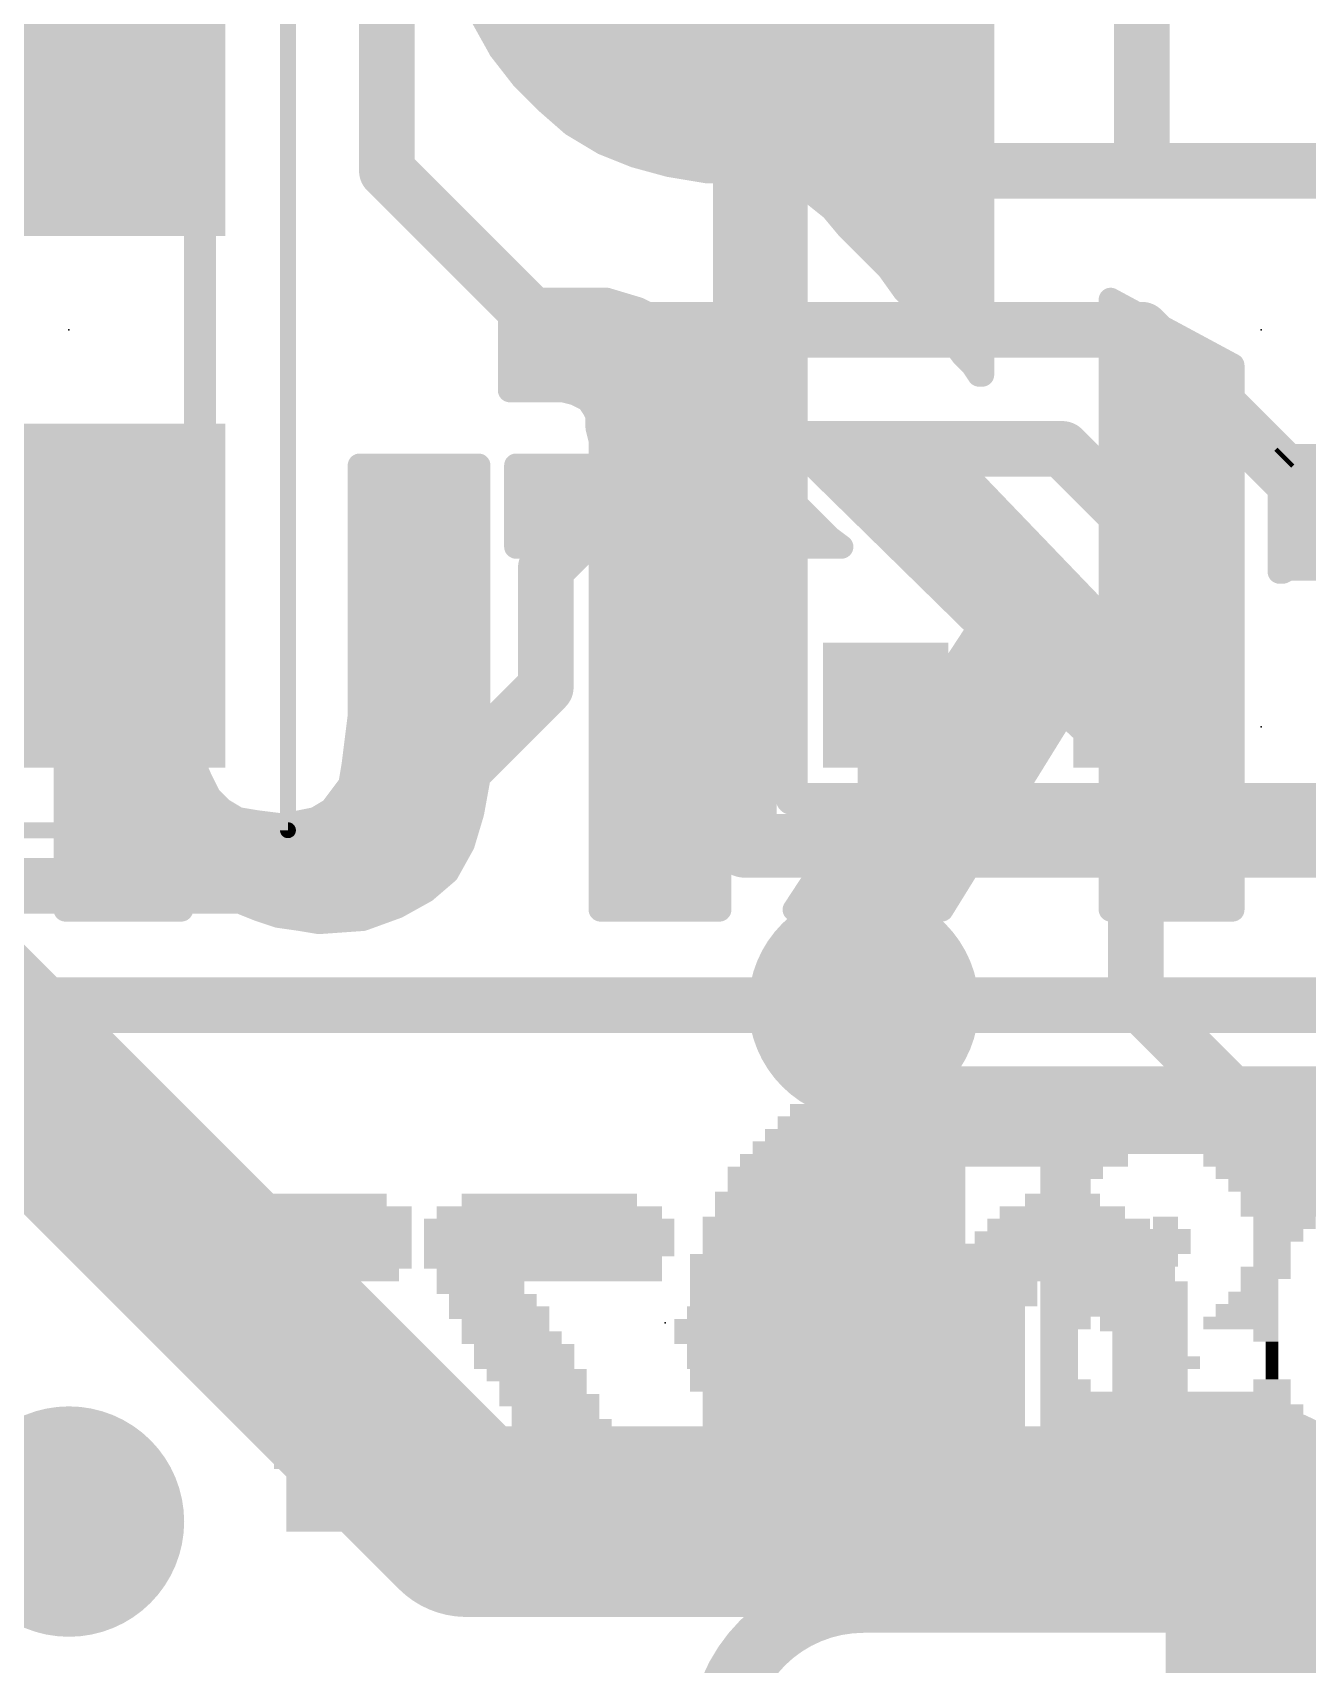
# Model space of a CAD drawing. Extents: x -37 to 70, y -13 to 33.
# Drawn here: x 8.77 to 12.85, y 8.43 to 13.65 of the extents above; entities that cross this region are included whole.
import ezdxf

# ---------------------------------------------------------------- set-up
doc = ezdxf.new("R2010")
doc.units = 0
for name, color, linetype in [('1', 12, 'CONTINUOUS'), ('16', 132, 'CONTINUOUS'), ('18', 110, 'CONTINUOUS'), ('21', 41, 'CONTINUOUS'), ('22', 40, 'CONTINUOUS'), ('23', 53, 'CONTINUOUS'), ('24', 53, 'CONTINUOUS'), ('39', 12, 'CONTINUOUS'), ('51', 53, 'CONTINUOUS')]:
    doc.layers.add(name, color=color, linetype=linetype)

# ---------------------------------------------------------------- blocks, each defined once
blk = doc.blocks.new('RECT')
blk.add_solid([(-0.5, -0.5), (0.5, -0.5), (-0.5, 0.5), (0.5, 0.5)])
blk = doc.blocks.new('ROUNDV')
at = {"const_width": 0.5}
blk.add_lwpolyline([(0, -0.25, 1), (0, 0.25, 1), (0, -0.25)], format="xyb", dxfattribs=at)

msp = doc.modelspace()

# ---------------------------------------------------------------- linework, layer by layer
at = {"layer": '1'}
for points, const_width in [([(10.668, 13.589), (10.668, 14.732)], 0.1778), ([(9.906, 13.208), (9.906, 14.478)], 0.1778), ([(12.319, 13.881), (12.319, 13.208)], 0.1778), ([(11.049, 13.208), (10.668, 13.589)], 0.1778), ([(10.414, 12.7), (9.906, 13.208)], 0.1778), ([(11.049, 13.208), (12.319, 13.208)], 0.1778), ([(12.319, 13.208), (13.843, 13.208)], 0.1778), ([(12.319, 12.7), (10.414, 12.7)], 0.1778), ([(13.1, 11.919), (12.319, 12.7)], 0.1778), ([(10.795, 12.319), (10.414, 11.938)], 0.1778), ([(12.065, 12.319), (10.795, 12.319)], 0.1778), ([(12.3, 12.084), (12.065, 12.319)], 0.1778), ([(12.3, 11.5), (12.3, 12.084)], 0.1778), ([(10.414, 11.938), (10.414, 11.557)], 0.1778), ([(8.216, 11.85), (8.89, 11.85)], 0.1778), ([(9.779, 10.922), (10.414, 11.557)], 0.1778), ([(11.5, 11.5), (11.5, 10.541)], 0.1778), ([(12.3, 10.56), (12.3, 11.5)], 0.1778), ([(7.874, 10.922), (9.779, 10.922)], 0.1778), ([(12.7, 10.16), (12.3, 10.56)], 0.1778), ([(7.62, 10.541), (11.43, 10.541)], 0.1778), ([(11.5, 10.541), (11.43, 10.541)], 0.1778), ([(16.51, 10.16), (12.7, 10.16)], 0.1778), ([(12.7, 7.62), (12.7, 8.89)], 0.6096)]:
    msp.add_lwpolyline(points, dxfattribs=dict(at, const_width=const_width))
for points, const_width in [([(10.6994, 13.6204, 1), (10.6366, 13.5576)], 0.0889), ([(10.6236, 13.589, 1), (10.7125, 13.589)], 0.0889), ([(9.9374, 13.2394, 1), (9.8746, 13.1766)], 0.0889), ([(9.8616, 13.208, 1), (9.9505, 13.208)], 0.0889), ([(11.049, 13.2524, 1), (11.049, 13.1636)], 0.0889), ([(11.0176, 13.1766, 1), (11.0804, 13.2394)], 0.0889), ([(12.319, 13.2524, 1), (12.319, 13.1636)], 0.0889), ([(12.2746, 13.208, 1), (12.3635, 13.208)], 0.0889), ([(12.319, 13.1636, 1), (12.319, 13.2524)], 0.0889), ([(10.414, 12.7445, 1), (10.414, 12.6556)], 0.0889), ([(12.3504, 12.7314, 1), (12.2876, 12.6686)], 0.0889), ([(12.319, 12.6556, 1), (12.319, 12.7445)], 0.0889), ([(10.3826, 12.6686, 1), (10.4454, 12.7314)], 0.0889), ([(10.795, 12.3635, 1), (10.795, 12.2746)], 0.0889), ([(10.8264, 12.2876, 1), (10.7636, 12.3504)], 0.0889), ([(12.0964, 12.3504, 1), (12.0336, 12.2876)], 0.0889), ([(12.065, 12.2746, 1), (12.065, 12.3635)], 0.0889), ([(12.3445, 12.084, 1), (12.2556, 12.084)], 0.0889), ([(12.2686, 12.0526, 1), (12.3314, 12.1154)], 0.0889), ([(10.3826, 11.9694, 1), (10.4454, 11.9066)], 0.0889), ([(10.4584, 11.938, 1), (10.3696, 11.938)], 0.0889), ([(8.89, 11.8056, 1), (8.89, 11.8945)], 0.0889), ([(10.4454, 11.5256, 1), (10.3826, 11.5884)], 0.0889), ([(10.3696, 11.557, 1), (10.4584, 11.557)], 0.0889), ([(11.5444, 11.5, 1), (11.4556, 11.5)], 0.0889), ([(12.3445, 11.5, 1), (12.2556, 11.5)], 0.0889), ([(12.2556, 11.5, 1), (12.3445, 11.5)], 0.0889), ([(9.779, 10.8776, 1), (9.779, 10.9665)], 0.0889), ([(9.7476, 10.9534, 1), (9.8104, 10.8906)], 0.0889), ([(12.3314, 10.5914, 1), (12.2686, 10.5286)], 0.0889), ([(11.43, 10.5854, 1), (11.43, 10.4966)], 0.0889), ([(11.43, 10.4966, 1), (11.43, 10.5854)], 0.0889), ([(11.5, 10.4966, 1), (11.5, 10.5854)], 0.0889), ([(12.2556, 10.56, 1), (12.3445, 10.56)], 0.0889), ([(11.4556, 10.541, 1), (11.5444, 10.541)], 0.0889), ([(12.7, 10.2044, 1), (12.7, 10.1156)], 0.0889), ([(12.6686, 10.1286, 1), (12.7314, 10.1914)], 0.0889), ([(12.8524, 8.89, 1), (12.5476, 8.89)], 0.3048)]:
    msp.add_lwpolyline(points, format="xyb", dxfattribs=dict(at, const_width=const_width))
at = {"layer": '16'}
for points, const_width in [([(7.62, 11.43), (10.16, 8.89)], 0.6096), ([(11.43, 10.541), (14.859, 10.541)], 0.1778), ([(12.7, 8.89), (10.16, 8.89)], 0.6096)]:
    msp.add_lwpolyline(points, dxfattribs=dict(at, const_width=const_width))
for points, const_width in [([(11.43, 10.5854, 1), (11.43, 10.4966)], 0.0889), ([(10.16, 9.0424, 1), (10.16, 8.7376)], 0.3048), ([(12.7, 8.7376, 1), (12.7, 9.0424)], 0.3048), ([(10.0522, 8.7822, 1), (10.2678, 8.9978)], 0.3048)]:
    msp.add_lwpolyline(points, format="xyb", dxfattribs=dict(at, const_width=const_width))
at = {"layer": '21', "const_width": 0.2032}
for points in [[(11.05, 11.05), (11.05, 14.35)], [(14.35, 11.05), (11.05, 11.05)], [(11.43, 8.636), (13.97, 8.636)]]:
    msp.add_lwpolyline(points, dxfattribs=at)
at = {"layer": '21'}
for points, const_width in [([(11.05, 11.1008, 1), (11.05, 10.9992)], 0.1016), ([(10.9992, 11.05, 1), (11.1008, 11.05)], 0.1016), ([(11.43, 8.636, 0.4142), (10.9728, 8.1788)], 0.2032), ([(11.43, 8.6868, 1), (11.43, 8.5852)], 0.1016), ([(11.43, 8.5852, 1), (11.43, 8.6868)], 0.1016)]:
    msp.add_lwpolyline(points, format="xyb", dxfattribs=dict(at, const_width=const_width))
at = {"layer": '22', "const_width": 0.0762}
for points in [[(11.809, 13.836), (11.809, 12.556)], [(10.269, 13.596), (10.169, 13.776)], [(10.2447, 13.6398), (11.809, 13.6398)], [(10.339, 13.506), (10.269, 13.596)], [(10.2942, 13.5636), (11.809, 13.5636)], [(10.419, 13.426), (10.339, 13.506)], [(10.3576, 13.4874), (11.809, 13.4874)], [(10.499, 13.356), (10.419, 13.426)], [(10.4359, 13.4112), (11.809, 13.4112)], [(10.599, 13.296), (10.499, 13.356)], [(10.534, 13.335), (11.809, 13.335)], [(10.699, 13.256), (10.599, 13.296)], [(10.692, 13.2588), (11.809, 13.2588)], [(10.809, 13.226), (10.699, 13.256)], [(10.929, 13.206), (10.809, 13.226)], [(11.119, 13.206), (10.929, 13.206)], [(11.179, 13.196), (11.119, 13.206)], [(11.229, 13.166), (11.179, 13.196)], [(11.2013, 13.1826), (11.809, 13.1826)], [(11.329, 13.086), (11.229, 13.166)], [(11.3035, 13.1064), (11.809, 13.1064)], [(11.379, 13.026), (11.329, 13.086)], [(11.3755, 13.0302), (11.809, 13.0302)], [(11.509, 12.896), (11.379, 13.026)], [(11.451, 12.954), (11.809, 12.954)], [(11.559, 12.826), (11.509, 12.896)], [(11.522, 12.8778), (11.809, 12.8778)], [(10.319, 12.796), (10.299, 12.786)], [(10.609, 12.796), (10.319, 12.796)], [(10.709, 12.766), (10.609, 12.796)], [(11.619, 12.766), (11.559, 12.826)], [(11.5834, 12.8016), (11.809, 12.8016)], [(12.609, 12.586), (12.219, 12.796)], [(12.219, 12.796), (12.219, 11.756)], [(10.299, 12.786), (10.299, 12.506)], [(10.789, 12.726), (10.709, 12.766)], [(11.669, 12.706), (11.619, 12.766)], [(10.299, 12.7254), (10.7898, 12.7254)], [(10.859, 12.676), (10.789, 12.726)], [(11.6528, 12.7254), (11.809, 12.7254)], [(11.719, 12.656), (11.669, 12.706)], [(12.219, 12.7254), (12.3501, 12.7254)], [(10.299, 12.6492), (10.8813, 12.6492)], [(10.909, 12.616), (10.859, 12.676)], [(11.749, 12.616), (11.719, 12.656)], [(11.7241, 12.6492), (11.809, 12.6492)], [(12.219, 12.6492), (12.4916, 12.6492)], [(10.939, 12.546), (10.909, 12.616)], [(11.779, 12.586), (11.749, 12.616)], [(11.799, 12.556), (11.779, 12.586)], [(12.609, 10.846), (12.609, 12.586)], [(10.299, 12.573), (10.9274, 12.573)], [(10.969, 12.466), (10.939, 12.546)], [(11.7877, 12.573), (11.809, 12.573)], [(11.809, 12.556), (11.799, 12.556)], [(12.219, 12.573), (12.609, 12.573)], [(10.299, 12.506), (10.469, 12.506)], [(10.469, 12.506), (10.509, 12.496)], [(10.5058, 12.4968), (10.9574, 12.4968)], [(10.509, 12.496), (10.549, 12.476)], [(12.219, 12.4968), (12.609, 12.4968)], [(10.549, 12.476), (10.569, 12.446)], [(10.569, 12.446), (10.579, 12.426)], [(10.969, 12.266), (10.969, 12.466)], [(10.579, 12.426), (10.579, 12.386)], [(10.579, 12.4206), (10.969, 12.4206)], [(10.579, 12.386), (10.589, 12.346)], [(12.219, 12.4206), (12.609, 12.4206)], [(10.589, 12.346), (10.589, 12.266)], [(10.589, 12.3444), (10.969, 12.3444)], [(12.219, 12.3444), (12.609, 12.3444)], [(12.769, 12.286), (12.759, 12.286)], [(12.759, 12.286), (12.759, 11.926)], [(12.779, 12.296), (12.769, 12.286)], [(12.919, 12.296), (12.779, 12.296)], [(9.269, 12.266), (8.879, 12.266)], [(8.879, 12.266), (8.879, 10.846)], [(9.269, 11.416), (9.269, 12.266)], [(10.199, 12.266), (9.819, 12.266)], [(9.819, 12.266), (9.819, 11.466)], [(10.199, 11.266), (10.199, 12.266)], [(10.589, 12.266), (10.319, 12.266)], [(10.319, 12.266), (10.319, 12.006)], [(10.589, 12.2682), (10.969, 12.2682)], [(11.089, 12.266), (10.969, 12.266)], [(11.119, 12.226), (11.089, 12.266)], [(11.159, 12.196), (11.119, 12.226)], [(11.729, 12.266), (11.269, 12.266)], [(11.269, 12.266), (11.799, 11.746)], [(12.219, 11.756), (11.729, 12.266)], [(12.219, 12.2682), (12.609, 12.2682)], [(12.759, 12.2682), (13.0124, 12.2682)], [(8.879, 12.192), (9.269, 12.192)], [(9.819, 12.192), (10.199, 12.192)], [(10.319, 12.192), (11.163, 12.192)], [(11.319, 12.036), (11.159, 12.196)], [(11.3444, 12.192), (11.8001, 12.192)], [(12.219, 12.192), (12.609, 12.192)], [(12.759, 12.192), (13.149, 12.192)], [(8.879, 12.1158), (9.269, 12.1158)], [(9.819, 12.1158), (10.199, 12.1158)], [(10.319, 12.1158), (11.2392, 12.1158)], [(11.4221, 12.1158), (11.8733, 12.1158)], [(12.219, 12.1158), (12.609, 12.1158)], [(12.759, 12.1158), (13.2192, 12.1158)], [(8.879, 12.0396), (9.269, 12.0396)], [(9.819, 12.0396), (10.199, 12.0396)], [(10.319, 12.0396), (11.3154, 12.0396)], [(11.359, 12.006), (11.319, 12.036)], [(11.4998, 12.0396), (11.9465, 12.0396)], [(12.219, 12.0396), (12.609, 12.0396)], [(12.759, 12.0396), (13.2741, 12.0396)], [(8.879, 11.9634), (9.269, 11.9634)], [(9.819, 11.9634), (10.199, 11.9634)], [(10.319, 12.006), (10.589, 12.006)], [(10.589, 12.006), (10.589, 10.846)], [(10.589, 11.9634), (10.969, 11.9634)], [(10.969, 12.006), (11.359, 12.006)], [(10.969, 10.846), (10.969, 12.006)], [(11.5774, 11.9634), (12.0197, 11.9634)], [(12.219, 11.9634), (12.609, 11.9634)], [(12.759, 11.9634), (13.669, 11.9634)], [(12.759, 11.926), (12.769, 11.926)], [(12.769, 11.926), (12.789, 11.936)], [(12.789, 11.936), (12.899, 11.936)], [(8.879, 11.8872), (9.269, 11.8872)], [(9.819, 11.8872), (10.199, 11.8872)], [(10.589, 11.8872), (10.969, 11.8872)], [(11.6551, 11.8872), (12.0929, 11.8872)], [(12.219, 11.8872), (12.609, 11.8872)], [(8.879, 11.811), (9.269, 11.811)], [(9.819, 11.811), (10.199, 11.811)], [(10.589, 11.811), (10.969, 11.811)], [(11.7328, 11.811), (12.1662, 11.811)], [(12.219, 11.811), (12.609, 11.811)], [(8.879, 11.7348), (9.269, 11.7348)], [(9.819, 11.7348), (10.199, 11.7348)], [(10.589, 11.7348), (10.969, 11.7348)], [(11.799, 11.746), (11.209, 10.846)], [(11.7917, 11.7348), (12.609, 11.7348)], [(8.879, 11.6586), (9.269, 11.6586)], [(9.819, 11.6586), (10.199, 11.6586)], [(10.589, 11.6586), (10.969, 11.6586)], [(11.7417, 11.6586), (12.609, 11.6586)], [(8.879, 11.5824), (9.269, 11.5824)], [(9.819, 11.5824), (10.199, 11.5824)], [(10.589, 11.5824), (10.969, 11.5824)], [(11.6918, 11.5824), (12.609, 11.5824)], [(8.879, 11.5062), (9.269, 11.5062)], [(9.819, 11.5062), (10.199, 11.5062)], [(10.589, 11.5062), (10.969, 11.5062)], [(11.6418, 11.5062), (12.609, 11.5062)], [(9.819, 11.466), (9.799, 11.306)], [(11.679, 10.846), (12.069, 11.476)], [(12.069, 11.476), (12.219, 11.336)], [(8.879, 11.43), (9.269, 11.43)], [(9.279, 11.336), (9.269, 11.416)], [(9.8145, 11.43), (10.199, 11.43)], [(10.589, 11.43), (10.969, 11.43)], [(11.5918, 11.43), (12.0405, 11.43)], [(12.1183, 11.43), (12.609, 11.43)], [(8.879, 11.3538), (9.2768, 11.3538)], [(9.309, 11.266), (9.279, 11.336)], [(9.805, 11.3538), (10.199, 11.3538)], [(10.589, 11.3538), (10.969, 11.3538)], [(11.5419, 11.3538), (11.9934, 11.3538)], [(12.1999, 11.3538), (12.609, 11.3538)], [(12.219, 11.336), (12.219, 10.846)], [(9.799, 11.306), (9.789, 11.246)], [(8.879, 11.2776), (9.304, 11.2776)], [(9.339, 11.206), (9.309, 11.266)], [(9.789, 11.246), (9.729, 11.166)], [(9.7943, 11.2776), (10.199, 11.2776)], [(10.179, 11.156), (10.199, 11.266)], [(10.589, 11.2776), (10.969, 11.2776)], [(11.4919, 11.2776), (11.9462, 11.2776)], [(12.219, 11.2776), (12.609, 11.2776)], [(8.879, 11.2014), (9.3436, 11.2014)], [(9.379, 11.166), (9.339, 11.206)], [(9.7556, 11.2014), (10.1873, 11.2014)], [(10.589, 11.2014), (10.969, 11.2014)], [(11.442, 11.2014), (11.899, 11.2014)], [(12.219, 11.2014), (12.609, 11.2014)], [(8.879, 11.1252), (9.4954, 11.1252)], [(9.429, 11.136), (9.379, 11.166)], [(9.489, 11.126), (9.429, 11.136)], [(9.569, 11.116), (9.489, 11.126)], [(9.629, 11.126), (9.569, 11.116)], [(9.6242, 11.1252), (10.1698, 11.1252)], [(9.679, 11.136), (9.629, 11.126)], [(9.729, 11.166), (9.679, 11.136)], [(10.149, 11.056), (10.179, 11.156)], [(10.589, 11.1252), (10.969, 11.1252)], [(11.392, 11.1252), (11.8518, 11.1252)], [(12.219, 11.1252), (12.609, 11.1252)], [(8.879, 11.049), (10.1451, 11.049)], [(9.249, 10.846), (9.249, 11.046)], [(9.249, 11.046), (9.259, 11.046)], [(9.259, 11.046), (9.299, 10.986)], [(10.099, 10.966), (10.149, 11.056)], [(10.589, 11.049), (10.969, 11.049)], [(11.3421, 11.049), (11.8047, 11.049)], [(12.219, 11.049), (12.609, 11.049)], [(8.879, 10.9728), (9.249, 10.9728)], [(9.299, 10.986), (9.339, 10.936)], [(9.3096, 10.9728), (10.1028, 10.9728)], [(10.589, 10.9728), (10.969, 10.9728)], [(11.2921, 10.9728), (11.7575, 10.9728)], [(12.219, 10.9728), (12.609, 10.9728)], [(9.339, 10.936), (9.389, 10.896)], [(10.029, 10.906), (10.099, 10.966)], [(8.879, 10.8966), (9.249, 10.8966)], [(9.3883, 10.8966), (10.0121, 10.8966)], [(9.389, 10.896), (9.449, 10.866)], [(9.449, 10.866), (9.499, 10.846)], [(9.939, 10.856), (10.029, 10.906)], [(10.589, 10.8966), (10.969, 10.8966)], [(11.2422, 10.8966), (11.7103, 10.8966)], [(12.219, 10.8966), (12.609, 10.8966)], [(8.879, 10.846), (9.249, 10.846)], [(9.499, 10.846), (9.559, 10.826)], [(9.559, 10.826), (9.629, 10.816)], [(9.5982, 10.8204), (9.8411, 10.8204)], [(9.629, 10.816), (9.689, 10.806)], [(9.689, 10.806), (9.829, 10.816)], [(9.829, 10.816), (9.939, 10.856)], [(10.589, 10.846), (10.969, 10.846)], [(11.209, 10.846), (11.679, 10.846)], [(12.219, 10.846), (12.609, 10.846)]]:
    msp.add_lwpolyline(points, dxfattribs=at)
at = {"layer": '22', "const_width": 0.0381}
for points in [[(10.2447, 13.6589, 1), (10.2447, 13.6208)], [(11.809, 13.6208, 1), (11.809, 13.6589)], [(10.284, 13.6077, 1), (10.254, 13.5843)], [(10.2523, 13.5867, 1), (10.2857, 13.6053)], [(10.2942, 13.5827, 1), (10.2942, 13.5446)], [(11.809, 13.5446, 1), (11.809, 13.5827)], [(10.3525, 13.5195, 1), (10.3255, 13.4925)], [(10.324, 13.4943, 1), (10.354, 13.5177)], [(10.3576, 13.5065, 1), (10.3576, 13.4684)], [(11.809, 13.4684, 1), (11.809, 13.5065)], [(10.4315, 13.4403, 1), (10.4065, 13.4117)], [(10.4055, 13.4125, 1), (10.4325, 13.4395)], [(10.4359, 13.4303, 1), (10.4359, 13.3922)], [(11.809, 13.3922, 1), (11.809, 13.4303)], [(10.5088, 13.3723, 1), (10.4892, 13.3397)], [(10.4865, 13.3417, 1), (10.5115, 13.3703)], [(10.534, 13.3541, 1), (10.534, 13.316)], [(11.809, 13.316, 1), (11.809, 13.3541)], [(10.6061, 13.3137, 1), (10.5919, 13.2783)], [(10.5892, 13.2797, 1), (10.6088, 13.3123)], [(10.692, 13.2779, 1), (10.692, 13.2398)], [(10.704, 13.2744, 1), (10.694, 13.2376)], [(10.6919, 13.2383, 1), (10.7061, 13.2737)], [(10.8121, 13.2448, 1), (10.8059, 13.2072)], [(10.804, 13.2076, 1), (10.814, 13.2444)], [(11.809, 13.2398, 1), (11.809, 13.2779)], [(10.929, 13.2251, 1), (10.929, 13.187)], [(10.9259, 13.1872, 1), (10.9321, 13.2248)], [(11.1221, 13.2248, 1), (11.1159, 13.1872)], [(11.119, 13.187, 1), (11.119, 13.2251)], [(11.1888, 13.2123, 1), (11.1692, 13.1797)], [(11.1759, 13.1772, 1), (11.1821, 13.2148)], [(11.2013, 13.2017, 1), (11.2013, 13.1636)], [(11.2409, 13.1809, 1), (11.2171, 13.1511)], [(11.2192, 13.1497, 1), (11.2388, 13.1823)], [(11.809, 13.1636, 1), (11.809, 13.2017)], [(11.3035, 13.1255, 1), (11.3035, 13.0874)], [(11.809, 13.0874, 1), (11.809, 13.1255)], [(11.3436, 13.0982, 1), (11.3144, 13.0738)], [(11.3171, 13.0711, 1), (11.3409, 13.1009)], [(11.3755, 13.0493, 1), (11.3755, 13.0112)], [(11.3925, 13.0395, 1), (11.3655, 13.0125)], [(11.3644, 13.0138, 1), (11.3936, 13.0382)], [(11.809, 13.0112, 1), (11.809, 13.0493)], [(11.451, 12.9731, 1), (11.451, 12.935)], [(11.809, 12.935, 1), (11.809, 12.9731)], [(11.5245, 12.9071, 1), (11.4935, 12.8849)], [(11.4955, 12.8825, 1), (11.5225, 12.9095)], [(11.522, 12.8969, 1), (11.522, 12.8588)], [(11.809, 12.8588, 1), (11.809, 12.8969)], [(10.319, 12.8151, 1), (10.319, 12.777)], [(10.3275, 12.779, 1), (10.3105, 12.813)], [(10.6145, 12.8142, 1), (10.6035, 12.7778)], [(10.609, 12.777, 1), (10.609, 12.8151)], [(11.5725, 12.8395, 1), (11.5455, 12.8125)], [(11.5435, 12.8149, 1), (11.5745, 12.8371)], [(11.5834, 12.8207, 1), (11.5834, 12.7826)], [(11.809, 12.7826, 1), (11.809, 12.8207)], [(12.228, 12.8128, 1), (12.21, 12.7792)], [(12.2381, 12.796, 1), (12.2, 12.796)], [(10.3181, 12.786, 1), (10.28, 12.786)], [(10.2905, 12.803, 1), (10.3075, 12.769)], [(10.7175, 12.783, 1), (10.7005, 12.749)], [(10.7035, 12.7478, 1), (10.7145, 12.7842)], [(11.6336, 12.7782, 1), (11.6044, 12.7538)], [(11.6055, 12.7525, 1), (11.6325, 12.7795)], [(10.299, 12.7445, 1), (10.299, 12.7064)], [(10.8001, 12.7415, 1), (10.7779, 12.7105)], [(10.7805, 12.709, 1), (10.7975, 12.743)], [(10.7898, 12.7064, 1), (10.7898, 12.7445)], [(11.6528, 12.7445, 1), (11.6528, 12.7064)], [(11.6825, 12.7195, 1), (11.6555, 12.6925)], [(11.6544, 12.6938, 1), (11.6836, 12.7182)], [(11.809, 12.7064, 1), (11.809, 12.7445)], [(12.219, 12.7445, 1), (12.219, 12.7064)], [(12.3501, 12.7064, 1), (12.3501, 12.7445)], [(10.299, 12.6683, 1), (10.299, 12.6302)], [(10.8736, 12.6882, 1), (10.8444, 12.6638)], [(10.8479, 12.6605, 1), (10.8701, 12.6915)], [(10.8813, 12.6302, 1), (10.8813, 12.6683)], [(11.7342, 12.6674, 1), (11.7038, 12.6446)], [(11.7241, 12.6683, 1), (11.7241, 12.6302)], [(11.7055, 12.6425, 1), (11.7325, 12.6695)], [(11.809, 12.6302, 1), (11.809, 12.6683)], [(12.219, 12.6683, 1), (12.219, 12.6302)], [(12.4916, 12.6302, 1), (12.4916, 12.6683)], [(10.9265, 12.6235, 1), (10.8915, 12.6085)], [(10.8944, 12.6038, 1), (10.9236, 12.6282)], [(11.7625, 12.6295, 1), (11.7355, 12.6025)], [(11.7338, 12.6046, 1), (11.7642, 12.6274)], [(11.7949, 12.5966, 1), (11.7631, 12.5754)], [(12.628, 12.586, 1), (12.5899, 12.586)], [(10.299, 12.5921, 1), (10.299, 12.554)], [(10.9568, 12.5527, 1), (10.9212, 12.5393)], [(10.9215, 12.5385, 1), (10.9565, 12.5535)], [(10.9274, 12.554, 1), (10.9274, 12.5921)], [(11.7655, 12.5725, 1), (11.7925, 12.5995)], [(11.7877, 12.5921, 1), (11.7877, 12.554)], [(11.799, 12.5751, 1), (11.799, 12.537)], [(11.7831, 12.5454, 1), (11.8149, 12.5666)], [(11.79, 12.556, 1), (11.8281, 12.556)], [(11.809, 12.554, 1), (11.809, 12.5921)], [(11.809, 12.537, 1), (11.809, 12.5751)], [(12.219, 12.5921, 1), (12.219, 12.554)], [(12.6, 12.5692, 1), (12.618, 12.6028)], [(12.609, 12.554, 1), (12.609, 12.5921)], [(10.299, 12.5251, 1), (10.299, 12.487)], [(10.28, 12.506, 1), (10.3181, 12.506)], [(10.4736, 12.5245, 1), (10.4644, 12.4875)], [(10.469, 12.487, 1), (10.469, 12.5251)], [(10.5058, 12.5159, 1), (10.5058, 12.4778)], [(10.5175, 12.513, 1), (10.5005, 12.479)], [(10.5044, 12.4775, 1), (10.5136, 12.5145)], [(10.9574, 12.4778, 1), (10.9574, 12.5159)], [(12.219, 12.5159, 1), (12.219, 12.4778)], [(12.609, 12.4778, 1), (12.609, 12.5159)], [(10.5649, 12.4866, 1), (10.5331, 12.4654)], [(10.5405, 12.459, 1), (10.5575, 12.493)], [(10.586, 12.4545, 1), (10.552, 12.4375)], [(10.5531, 12.4354, 1), (10.5849, 12.4566)], [(10.9881, 12.466, 1), (10.95, 12.466)], [(10.9512, 12.4593, 1), (10.9868, 12.4727)], [(10.579, 12.4397, 1), (10.579, 12.4016)], [(10.5975, 12.3906, 1), (10.5605, 12.3814)], [(10.5981, 12.426, 1), (10.56, 12.426)], [(10.562, 12.4175, 1), (10.596, 12.4345)], [(10.969, 12.4016, 1), (10.969, 12.4397)], [(12.219, 12.4397, 1), (12.219, 12.4016)], [(12.609, 12.4016, 1), (12.609, 12.4397)], [(10.56, 12.386, 1), (10.5981, 12.386)], [(10.589, 12.3635, 1), (10.589, 12.3254)], [(10.6081, 12.346, 1), (10.57, 12.346)], [(10.5705, 12.3414, 1), (10.6075, 12.3506)], [(10.969, 12.3254, 1), (10.969, 12.3635)], [(12.219, 12.3635, 1), (12.219, 12.3254)], [(12.609, 12.3254, 1), (12.609, 12.3635)], [(12.759, 12.3051, 1), (12.759, 12.267)], [(12.7781, 12.286, 1), (12.74, 12.286)], [(12.7555, 12.2995, 1), (12.7825, 12.2725)], [(12.779, 12.3151, 1), (12.779, 12.277)], [(12.7925, 12.2825, 1), (12.7655, 12.3095)], [(12.769, 12.267, 1), (12.769, 12.3051)], [(8.898, 12.266, 1), (8.8599, 12.266)], [(8.879, 12.2851, 1), (8.879, 12.247)], [(9.2881, 12.266, 1), (9.25, 12.266)], [(9.269, 12.247, 1), (9.269, 12.2851)], [(9.819, 12.2851, 1), (9.819, 12.247)], [(9.8381, 12.266, 1), (9.8, 12.266)], [(10.218, 12.266, 1), (10.1799, 12.266)], [(10.199, 12.247, 1), (10.199, 12.2851)], [(10.319, 12.2851, 1), (10.319, 12.247)], [(10.3381, 12.266, 1), (10.3, 12.266)], [(10.589, 12.2873, 1), (10.589, 12.2492)], [(10.57, 12.266, 1), (10.6081, 12.266)], [(10.589, 12.247, 1), (10.589, 12.2851)], [(10.969, 12.2851, 1), (10.969, 12.247)], [(10.95, 12.266, 1), (10.9881, 12.266)], [(10.969, 12.2492, 1), (10.969, 12.2873)], [(11.1042, 12.2774, 1), (11.0738, 12.2546)], [(11.089, 12.247, 1), (11.089, 12.2851)], [(11.1304, 12.2412, 1), (11.1076, 12.2108)], [(11.269, 12.2851, 1), (11.269, 12.247)], [(11.2823, 12.2796, 1), (11.2557, 12.2524)], [(11.7427, 12.2792, 1), (11.7153, 12.2528)], [(11.729, 12.247, 1), (11.729, 12.2851)], [(12.219, 12.2873, 1), (12.219, 12.2492)], [(12.609, 12.2492, 1), (12.609, 12.2873)], [(12.759, 12.2873, 1), (12.759, 12.2492)], [(8.879, 12.2111, 1), (8.879, 12.173)], [(9.269, 12.173, 1), (9.269, 12.2111)], [(9.819, 12.2111, 1), (9.819, 12.173)], [(10.199, 12.173, 1), (10.199, 12.2111)], [(10.319, 12.2111, 1), (10.319, 12.173)], [(11.1038, 12.2146, 1), (11.1342, 12.2374)], [(11.1725, 12.2095, 1), (11.1455, 12.1825)], [(11.1476, 12.1808, 1), (11.1704, 12.2112)], [(11.163, 12.173, 1), (11.163, 12.2111)], [(11.3444, 12.2111, 1), (11.3444, 12.173)], [(11.8001, 12.173, 1), (11.8001, 12.2111)], [(12.219, 12.2111, 1), (12.219, 12.173)], [(12.609, 12.173, 1), (12.609, 12.2111)], [(12.759, 12.2111, 1), (12.759, 12.173)], [(8.879, 12.1349, 1), (8.879, 12.0968)], [(9.269, 12.0968, 1), (9.269, 12.1349)], [(9.819, 12.1349, 1), (9.819, 12.0968)], [(10.199, 12.0968, 1), (10.199, 12.1349)], [(10.319, 12.1349, 1), (10.319, 12.0968)], [(11.2392, 12.0968, 1), (11.2392, 12.1349)], [(11.4221, 12.1349, 1), (11.4221, 12.0968)], [(11.8733, 12.0968, 1), (11.8733, 12.1349)], [(12.219, 12.1349, 1), (12.219, 12.0968)], [(12.609, 12.0968, 1), (12.609, 12.1349)], [(12.759, 12.1349, 1), (12.759, 12.0968)], [(8.879, 12.0587, 1), (8.879, 12.0206)], [(9.269, 12.0206, 1), (9.269, 12.0587)], [(9.819, 12.0587, 1), (9.819, 12.0206)], [(10.199, 12.0206, 1), (10.199, 12.0587)], [(10.319, 12.0587, 1), (10.319, 12.0206)], [(11.3304, 12.0512, 1), (11.3076, 12.0208)], [(11.3055, 12.0225, 1), (11.3325, 12.0495)], [(11.3154, 12.0206, 1), (11.3154, 12.0587)], [(11.4998, 12.0587, 1), (11.4998, 12.0206)], [(11.9465, 12.0206, 1), (11.9465, 12.0587)], [(12.219, 12.0587, 1), (12.219, 12.0206)], [(12.609, 12.0206, 1), (12.609, 12.0587)], [(12.759, 12.0587, 1), (12.759, 12.0206)], [(8.879, 11.9825, 1), (8.879, 11.9444)], [(9.269, 11.9444, 1), (9.269, 11.9825)], [(9.819, 11.9825, 1), (9.819, 11.9444)], [(10.199, 11.9444, 1), (10.199, 11.9825)], [(10.319, 12.0251, 1), (10.319, 11.987)], [(10.3, 12.006, 1), (10.3381, 12.006)], [(10.589, 11.9825, 1), (10.589, 11.9444)], [(10.6081, 12.006, 1), (10.57, 12.006)], [(10.589, 11.987, 1), (10.589, 12.0251)], [(10.969, 12.0251, 1), (10.969, 11.987)], [(10.9881, 12.006, 1), (10.95, 12.006)], [(10.969, 11.9444, 1), (10.969, 11.9825)], [(11.3476, 11.9908, 1), (11.3704, 12.0212)], [(11.359, 11.987, 1), (11.359, 12.0251)], [(11.5774, 11.9825, 1), (11.5774, 11.9444)], [(12.0197, 11.9444, 1), (12.0197, 11.9825)], [(12.219, 11.9825, 1), (12.219, 11.9444)], [(12.609, 11.9444, 1), (12.609, 11.9825)], [(12.759, 11.9825, 1), (12.759, 11.9444)], [(12.759, 11.9451, 1), (12.759, 11.907)], [(12.74, 11.926, 1), (12.7781, 11.926)], [(12.7605, 11.943, 1), (12.7775, 11.909)], [(12.769, 11.907, 1), (12.769, 11.9451)], [(12.789, 11.955, 1), (12.789, 11.9169)], [(12.7975, 11.919, 1), (12.7805, 11.953)], [(8.879, 11.9063, 1), (8.879, 11.8681)], [(9.269, 11.8681, 1), (9.269, 11.9063)], [(9.819, 11.9063, 1), (9.819, 11.8681)], [(10.199, 11.8681, 1), (10.199, 11.9063)], [(10.589, 11.9063, 1), (10.589, 11.8681)], [(10.969, 11.8681, 1), (10.969, 11.9063)], [(11.6551, 11.9063, 1), (11.6551, 11.8681)], [(12.0929, 11.8681, 1), (12.0929, 11.9063)], [(12.219, 11.9063, 1), (12.219, 11.8681)], [(12.609, 11.8681, 1), (12.609, 11.9063)], [(8.879, 11.83, 1), (8.879, 11.7919)], [(9.269, 11.7919, 1), (9.269, 11.83)], [(9.819, 11.83, 1), (9.819, 11.7919)], [(10.199, 11.7919, 1), (10.199, 11.83)], [(10.589, 11.83, 1), (10.589, 11.7919)], [(10.969, 11.7919, 1), (10.969, 11.83)], [(11.7328, 11.83, 1), (11.7328, 11.7919)], [(12.1662, 11.7919, 1), (12.1662, 11.83)], [(12.219, 11.83, 1), (12.219, 11.7919)], [(12.609, 11.7919, 1), (12.609, 11.83)], [(8.879, 11.7538, 1), (8.879, 11.7157)], [(9.269, 11.7157, 1), (9.269, 11.7538)], [(9.819, 11.7538, 1), (9.819, 11.7157)], [(10.199, 11.7157, 1), (10.199, 11.7538)], [(10.589, 11.7538, 1), (10.589, 11.7157)], [(10.969, 11.7157, 1), (10.969, 11.7538)], [(11.7917, 11.7538, 1), (11.7917, 11.7157)], [(11.8149, 11.7356, 1), (11.7831, 11.7564)], [(11.7857, 11.7324, 1), (11.8123, 11.7596)], [(12.2, 11.756, 1), (12.2381, 11.756)], [(12.2053, 11.7428, 1), (12.2327, 11.7692)], [(12.609, 11.7157, 1), (12.609, 11.7538)], [(8.879, 11.6776, 1), (8.879, 11.6395)], [(9.269, 11.6395, 1), (9.269, 11.6776)], [(9.819, 11.6776, 1), (9.819, 11.6395)], [(10.199, 11.6395, 1), (10.199, 11.6776)], [(10.589, 11.6776, 1), (10.589, 11.6395)], [(10.969, 11.6395, 1), (10.969, 11.6776)], [(11.7417, 11.6776, 1), (11.7417, 11.6395)], [(12.609, 11.6395, 1), (12.609, 11.6776)], [(8.879, 11.6014, 1), (8.879, 11.5633)], [(9.269, 11.5633, 1), (9.269, 11.6014)], [(9.819, 11.6014, 1), (9.819, 11.5633)], [(10.199, 11.5633, 1), (10.199, 11.6014)], [(10.589, 11.6014, 1), (10.589, 11.5633)], [(10.969, 11.5633, 1), (10.969, 11.6014)], [(11.6918, 11.6014, 1), (11.6918, 11.5633)], [(12.609, 11.5633, 1), (12.609, 11.6014)], [(8.879, 11.5252, 1), (8.879, 11.4871)], [(9.269, 11.4871, 1), (9.269, 11.5252)], [(9.819, 11.5252, 1), (9.819, 11.4871)], [(10.199, 11.4871, 1), (10.199, 11.5252)], [(10.589, 11.5252, 1), (10.589, 11.4871)], [(10.969, 11.4871, 1), (10.969, 11.5252)], [(11.6418, 11.5252, 1), (11.6418, 11.4871)], [(12.609, 11.4871, 1), (12.609, 11.5252)], [(9.8379, 11.4636, 1), (9.8001, 11.4684)], [(9.8, 11.466, 1), (9.8381, 11.466)], [(12.082, 11.4899, 1), (12.056, 11.4621)], [(12.0852, 11.466, 1), (12.0528, 11.486)], [(8.879, 11.449, 1), (8.879, 11.4109)], [(9.2879, 11.4184, 1), (9.2501, 11.4136)], [(9.25, 11.416, 1), (9.2881, 11.416)], [(9.269, 11.4109, 1), (9.269, 11.449)], [(9.8145, 11.449, 1), (9.8145, 11.4109)], [(10.199, 11.4109, 1), (10.199, 11.449)], [(10.589, 11.449, 1), (10.589, 11.4109)], [(10.969, 11.4109, 1), (10.969, 11.449)], [(11.5918, 11.449, 1), (11.5918, 11.4109)], [(12.0405, 11.4109, 1), (12.0405, 11.449)], [(12.1183, 11.449, 1), (12.1183, 11.4109)], [(12.609, 11.4109, 1), (12.609, 11.449)], [(8.879, 11.3728, 1), (8.879, 11.3347)], [(9.2965, 11.3435, 1), (9.2615, 11.3285)], [(9.2768, 11.3347, 1), (9.2768, 11.3728)], [(9.805, 11.3728, 1), (9.805, 11.3347)], [(10.199, 11.3347, 1), (10.199, 11.3728)], [(10.589, 11.3728, 1), (10.589, 11.3347)], [(10.969, 11.3347, 1), (10.969, 11.3728)], [(11.5419, 11.3728, 1), (11.5419, 11.3347)], [(11.9934, 11.3347, 1), (11.9934, 11.3728)], [(12.1999, 11.3728, 1), (12.1999, 11.3347)], [(12.2381, 11.336, 1), (12.2, 11.336)], [(12.609, 11.3347, 1), (12.609, 11.3728)], [(9.2601, 11.3336, 1), (9.2979, 11.3384)], [(9.7801, 11.3084, 1), (9.8179, 11.3036)], [(9.8178, 11.3029, 1), (9.7802, 11.3091)], [(12.206, 11.3221, 1), (12.232, 11.3499)], [(8.879, 11.2967, 1), (8.879, 11.2586)], [(9.326, 11.2745, 1), (9.292, 11.2575)], [(9.2915, 11.2585, 1), (9.3265, 11.2735)], [(9.304, 11.2586, 1), (9.304, 11.2967)], [(9.7702, 11.2491, 1), (9.8078, 11.2429)], [(9.8042, 11.2346, 1), (9.7738, 11.2574)], [(9.7943, 11.2967, 1), (9.7943, 11.2586)], [(10.1799, 11.266, 1), (10.218, 11.266)], [(10.2177, 11.2626, 1), (10.1803, 11.2694)], [(10.199, 11.2586, 1), (10.199, 11.2967)], [(10.589, 11.2967, 1), (10.589, 11.2586)], [(10.969, 11.2586, 1), (10.969, 11.2967)], [(11.4919, 11.2967, 1), (11.4919, 11.2586)], [(11.9462, 11.2586, 1), (11.9462, 11.2967)], [(12.219, 11.2967, 1), (12.219, 11.2586)], [(12.609, 11.2586, 1), (12.609, 11.2967)], [(8.879, 11.2205, 1), (8.879, 11.1824)], [(9.3525, 11.2195, 1), (9.3255, 11.1925)], [(9.322, 11.1975, 1), (9.356, 11.2145)], [(9.3436, 11.1824, 1), (9.3436, 11.2205)], [(9.7556, 11.2205, 1), (9.7556, 11.1824)], [(10.1873, 11.1824, 1), (10.1873, 11.2205)], [(10.589, 11.2205, 1), (10.589, 11.1824)], [(10.969, 11.1824, 1), (10.969, 11.2205)], [(11.442, 11.2205, 1), (11.442, 11.1824)], [(11.899, 11.1824, 1), (11.899, 11.2205)], [(12.219, 11.2205, 1), (12.219, 11.1824)], [(12.609, 11.1824, 1), (12.609, 11.2205)], [(8.879, 11.1443, 1), (8.879, 11.1062)], [(9.3888, 11.1823, 1), (9.3692, 11.1497)], [(9.3655, 11.1525, 1), (9.3925, 11.1795)], [(9.4321, 11.1548, 1), (9.4259, 11.1172)], [(9.4192, 11.1197, 1), (9.4388, 11.1523)], [(9.4914, 11.1449, 1), (9.4866, 11.1071)], [(9.4859, 11.1072, 1), (9.4921, 11.1448)], [(9.4954, 11.1062, 1), (9.4954, 11.1443)], [(9.6242, 11.1443, 1), (9.6242, 11.1062)], [(9.6253, 11.1447, 1), (9.6327, 11.1073)], [(9.6321, 11.1072, 1), (9.6259, 11.1448)], [(9.6692, 11.1523, 1), (9.6888, 11.1197)], [(9.6827, 11.1173, 1), (9.6753, 11.1547)], [(9.7138, 11.1774, 1), (9.7442, 11.1546)], [(9.7388, 11.1497, 1), (9.7192, 11.1823)], [(10.1603, 11.1594, 1), (10.1977, 11.1526)], [(10.1972, 11.1505, 1), (10.1608, 11.1615)], [(10.1698, 11.1062, 1), (10.1698, 11.1443)], [(10.589, 11.1443, 1), (10.589, 11.1062)], [(10.969, 11.1062, 1), (10.969, 11.1443)], [(11.392, 11.1443, 1), (11.392, 11.1062)], [(11.8518, 11.1062, 1), (11.8518, 11.1443)], [(12.219, 11.1443, 1), (12.219, 11.1062)], [(12.609, 11.1062, 1), (12.609, 11.1443)], [(9.5659, 11.1348, 1), (9.5721, 11.0972)], [(9.5666, 11.0971, 1), (9.5714, 11.1349)], [(8.879, 11.0681, 1), (8.879, 11.03)], [(9.249, 11.0651, 1), (9.249, 11.027)], [(9.2681, 11.046, 1), (9.23, 11.046)], [(9.2749, 11.0566, 1), (9.2431, 11.0354)], [(9.259, 11.027, 1), (9.259, 11.0651)], [(10.1308, 11.0615, 1), (10.1672, 11.0505)], [(10.1657, 11.0467, 1), (10.1323, 11.0653)], [(10.1451, 11.03, 1), (10.1451, 11.0681)], [(10.589, 11.0681, 1), (10.589, 11.03)], [(10.969, 11.03, 1), (10.969, 11.0681)], [(11.3421, 11.0681, 1), (11.3421, 11.03)], [(11.8047, 11.03, 1), (11.8047, 11.0681)], [(12.219, 11.0681, 1), (12.219, 11.03)], [(12.609, 11.03, 1), (12.609, 11.0681)], [(8.879, 10.9919, 1), (8.879, 10.9538)], [(9.249, 10.9538, 1), (9.249, 10.9919)], [(9.3139, 10.9979, 1), (9.2841, 10.9741)], [(9.2831, 10.9754, 1), (9.3149, 10.9966)], [(9.3096, 10.9919, 1), (9.3096, 10.9538)], [(10.1028, 10.9538, 1), (10.1028, 10.9919)], [(10.589, 10.9919, 1), (10.589, 10.9538)], [(10.969, 10.9538, 1), (10.969, 10.9919)], [(11.2921, 10.9919, 1), (11.2921, 10.9538)], [(11.7575, 10.9538, 1), (11.7575, 10.9919)], [(12.219, 10.9919, 1), (12.219, 10.9538)], [(12.609, 10.9538, 1), (12.609, 10.9919)], [(9.3509, 10.9509, 1), (9.3271, 10.9211)], [(9.3241, 10.9241, 1), (9.3539, 10.9479)], [(10.0823, 10.9753, 1), (10.1157, 10.9567)], [(10.1114, 10.9515, 1), (10.0866, 10.9805)], [(8.879, 10.9157, 1), (8.879, 10.8776)], [(9.249, 10.8776, 1), (9.249, 10.9157)], [(9.3883, 10.9157, 1), (9.3883, 10.8776)], [(9.3975, 10.913, 1), (9.3805, 10.879)], [(9.3771, 10.8811, 1), (9.4009, 10.9109)], [(9.4561, 10.8837, 1), (9.4419, 10.8483)], [(9.4405, 10.849, 1), (9.4575, 10.883)], [(10.0166, 10.9205, 1), (10.0414, 10.8915)], [(10.0121, 10.8776, 1), (10.0121, 10.9157)], [(10.0383, 10.8893, 1), (10.0197, 10.9227)], [(10.589, 10.9157, 1), (10.589, 10.8776)], [(10.969, 10.8776, 1), (10.969, 10.9157)], [(11.2422, 10.9157, 1), (11.2422, 10.8776)], [(11.7103, 10.8776, 1), (11.7103, 10.9157)], [(12.219, 10.9157, 1), (12.219, 10.8776)], [(12.609, 10.8776, 1), (12.609, 10.9157)], [(8.8599, 10.846, 1), (8.898, 10.846)], [(8.879, 10.8651, 1), (8.879, 10.827)], [(9.23, 10.846, 1), (9.2681, 10.846)], [(9.249, 10.827, 1), (9.249, 10.8651)], [(9.505, 10.8641, 1), (9.493, 10.8279)], [(9.4919, 10.8283, 1), (9.5061, 10.8637)], [(9.5617, 10.8449, 1), (9.5563, 10.8071)], [(9.553, 10.8079, 1), (9.565, 10.8441)], [(9.5982, 10.8395, 1), (9.5982, 10.8014)], [(9.6321, 10.8348, 1), (9.6259, 10.7972)], [(9.6263, 10.7971, 1), (9.6317, 10.8349)], [(9.8225, 10.8339, 1), (9.8355, 10.7981)], [(9.8304, 10.797, 1), (9.8276, 10.835)], [(9.8411, 10.8014, 1), (9.8411, 10.8395)], [(9.9297, 10.8727, 1), (9.9483, 10.8393)], [(9.9455, 10.8381, 1), (9.9325, 10.8739)], [(10.589, 10.8651, 1), (10.589, 10.827)], [(10.57, 10.846, 1), (10.6081, 10.846)], [(10.95, 10.846, 1), (10.9881, 10.846)], [(10.969, 10.827, 1), (10.969, 10.8651)], [(11.209, 10.8651, 1), (11.209, 10.827)], [(11.1931, 10.8564, 1), (11.2249, 10.8356)], [(11.6628, 10.856, 1), (11.6952, 10.836)], [(11.679, 10.827, 1), (11.679, 10.8651)], [(12.219, 10.8651, 1), (12.219, 10.827)], [(12.2, 10.846, 1), (12.2381, 10.846)], [(12.5899, 10.846, 1), (12.628, 10.846)], [(12.609, 10.827, 1), (12.609, 10.8651)], [(9.6876, 10.825, 1), (9.6904, 10.787)], [(9.6859, 10.7872, 1), (9.6921, 10.8248)]]:
    msp.add_lwpolyline(points, format="xyb", dxfattribs=at)
at = {"layer": '23'}
for p in [(8.89, 12.7), (12.7, 12.7), (10.795, 9.525)]:
    msp.add_point(p, dxfattribs=at)
at = {"layer": '24'}
msp.add_point((12.7, 11.43), dxfattribs=at)
at = {"layer": '39', "const_width": 0.0508}
for points in [[(9.59, 14.3), (9.59, 11.1)], [(9.59, 11.1), (8.19, 11.1)]]:
    msp.add_lwpolyline(points, dxfattribs=at)
at = {"layer": '39', "const_width": 0.0254}
for points in [[(9.5773, 11.1, 1), (9.6027, 11.1)], [(9.59, 11.0873, 1), (9.59, 11.1127)]]:
    msp.add_lwpolyline(points, format="xyb", dxfattribs=at)
at = {"layer": '51', "const_width": 0.1016}
for points in [[(11.2, 11.2), (11.2, 14.2)], [(9.309, 12.344), (9.309, 13.056)], [(14.2, 11.2), (11.2, 11.2)]]:
    msp.add_lwpolyline(points, dxfattribs=at)
at = {"layer": '51', "const_width": 0.0508}
for points in [[(9.3344, 13.056, 1), (9.2836, 13.056)], [(9.2836, 12.344, 1), (9.3344, 12.344)], [(11.2, 11.2254, 1), (11.2, 11.1746)], [(11.1746, 11.2, 1), (11.2254, 11.2)]]:
    msp.add_lwpolyline(points, format="xyb", dxfattribs=at)

# ---------------------------------------------------------------- block references
at = {"layer": '1', "xscale": 1.1, "rotation": 90}
for p in [(8.89, 13.55), (8.89, 11.85)]:
    msp.add_blockref('RECT', p, dxfattribs=at)
at = {"layer": '1', "xscale": 0.4, "yscale": 0.4, "rotation": 270}
for p in [(11.5, 11.5), (12.3, 11.5)]:
    msp.add_blockref('RECT', p, dxfattribs=at)
at = {"layer": '18', "xscale": 0.7366, "yscale": 0.7366}
for p in [(11.43, 10.541), (11.43, 10.541), (8.89, 8.89), (8.89, 8.89), (12.7, 8.89), (12.7, 8.89)]:
    msp.add_blockref('ROUNDV', p, dxfattribs=at)
at = {"layer": '21', "yscale": 0.04}
for p, xscale in [((12.695, 10.325), 2.44), ((12.695, 10.285), 2.68), ((12.695, 10.205), 3), ((12.695, 10.245), 2.84), ((12.695, 10.165), 3.08), ((12.695, 10.125), 3.16), ((12.695, 10.085), 3.24), ((11.375, 10.005), 0.76), ((11.655, 10.045), 1.24), ((12.095, 10.005), 0.2), ((12.875, 10.045), 0.72), ((12.815, 10.005), 0.52), ((11.375, 9.965), 0.76), ((12.075, 9.965), 0.16), ((12.795, 9.965), 0.4), ((11.355, 9.925), 0.8), ((12.075, 9.925), 0.16), ((12.795, 9.925), 0.32), ((11.335, 9.845), 0.84), ((11.355, 9.885), 0.8), ((12.055, 9.885), 0.12), ((12.055, 9.845), 0.12), ((12.395, 9.845), 0.08), ((12.775, 9.885), 0.28), ((12.775, 9.845), 0.2), ((11.335, 9.805), 0.84), ((12.055, 9.805), 0.12), ((12.395, 9.805), 0.16), ((12.755, 9.805), 0.16), ((11.335, 9.765), 0.84), ((12.055, 9.765), 0.12), ((12.395, 9.765), 0.16), ((12.735, 9.765), 0.12), ((11.315, 9.725), 0.88), ((11.315, 9.685), 0.88), ((12.055, 9.725), 0.12), ((12.075, 9.685), 0.16), ((12.315, 9.685), 0.16), ((12.375, 9.725), 0.12), ((12.715, 9.685), 0.16), ((12.735, 9.725), 0.12), ((11.315, 9.645), 0.88), ((12.175, 9.645), 0.36), ((12.695, 9.645), 0.12), ((11.315, 9.605), 0.88), ((12.135, 9.605), 0.28), ((12.675, 9.605), 0.16), ((11.315, 9.565), 0.88), ((12.095, 9.565), 0.2), ((12.655, 9.565), 0.2), ((11.315, 9.525), 0.88), ((11.315, 9.485), 0.88), ((12.075, 9.525), 0.16), ((12.055, 9.485), 0.12), ((12.635, 9.525), 0.24), ((12.715, 9.485), 0.08), ((11.315, 9.445), 0.88), ((12.055, 9.445), 0.12), ((12.735, 9.445), 0.04), ((11.315, 9.405), 0.88), ((12.055, 9.405), 0.12), ((12.735, 9.405), 0.04), ((11.315, 9.365), 0.88), ((11.315, 9.325), 0.88), ((12.055, 9.365), 0.12), ((12.075, 9.325), 0.16), ((12.735, 9.325), 0.12), ((12.735, 9.365), 0.04), ((11.335, 9.285), 0.84), ((12.395, 9.285), 0.8), ((11.335, 9.245), 0.84), ((12.415, 9.245), 0.84), ((11.335, 9.205), 0.84), ((11.355, 9.165), 0.8), ((12.415, 9.205), 0.84), ((12.435, 9.165), 0.88), ((11.355, 9.125), 0.8), ((12.455, 9.125), 0.92), ((11.375, 9.085), 0.76), ((12.475, 9.085), 0.96), ((11.375, 9.045), 0.76), ((11.415, 9.005), 0.76), ((12.535, 9.005), 1.16), ((12.515, 9.045), 1.04), ((12.695, 8.965), 3.24), ((12.695, 8.925), 3.16), ((12.695, 8.885), 3.08), ((12.695, 8.845), 3), ((12.695, 8.805), 2.84), ((12.695, 8.765), 2.68), ((12.695, 8.725), 2.44)]:
    msp.add_blockref('RECT', p, dxfattribs=dict(at, xscale=xscale))
at = {"layer": '22', "yscale": 0.04, "rotation": 180}
for p, xscale in [((9.625, 9.918), 0.56), ((10.425, 9.918), 0.56), ((12.065, 9.918), 0.24), ((9.605, 9.878), 0.76), ((10.425, 9.878), 0.72), ((12.065, 9.878), 0.4), ((9.605, 9.838), 0.76), ((9.605, 9.798), 0.76), ((10.425, 9.838), 0.8), ((10.425, 9.798), 0.8), ((12.085, 9.798), 0.6), ((12.085, 9.838), 0.52), ((9.605, 9.758), 0.76), ((10.425, 9.758), 0.8), ((12.065, 9.758), 0.64), ((9.605, 9.718), 0.76), ((10.405, 9.718), 0.76), ((12.085, 9.718), 0.68), ((9.585, 9.678), 0.72), ((9.405, 9.638), 0.28), ((10.425, 9.678), 0.72), ((10.205, 9.638), 0.28), ((12.065, 9.678), 0.72), ((11.845, 9.638), 0.28), ((12.305, 9.638), 0.32), ((9.425, 9.598), 0.32), ((10.245, 9.598), 0.28), ((10.985, 9.598), 0.16), ((11.465, 9.598), 0.16), ((11.845, 9.598), 0.28), ((12.325, 9.598), 0.28), ((9.445, 9.558), 0.28), ((10.265, 9.558), 0.32), ((10.985, 9.558), 0.24), ((11.465, 9.558), 0.24), ((11.805, 9.558), 0.28), ((12.325, 9.558), 0.28), ((9.465, 9.518), 0.32), ((9.505, 9.478), 0.32), ((10.285, 9.518), 0.28), ((10.305, 9.478), 0.32), ((10.985, 9.518), 0.32), ((11.005, 9.478), 0.36), ((11.445, 9.478), 0.36), ((11.465, 9.518), 0.32), ((11.805, 9.518), 0.28), ((11.805, 9.478), 0.28), ((12.325, 9.518), 0.28), ((12.345, 9.478), 0.24), ((9.505, 9.438), 0.32), ((10.345, 9.438), 0.32), ((11.225, 9.438), 0.72), ((11.805, 9.438), 0.28), ((12.345, 9.438), 0.24), ((9.545, 9.398), 0.32), ((10.345, 9.398), 0.32), ((11.225, 9.398), 0.72), ((11.805, 9.398), 0.28), ((12.365, 9.398), 0.28), ((9.585, 9.358), 0.32), ((9.585, 9.318), 0.32), ((10.385, 9.358), 0.32), ((10.405, 9.318), 0.28), ((11.225, 9.358), 0.64), ((11.225, 9.318), 0.56), ((11.805, 9.358), 0.28), ((11.805, 9.318), 0.28), ((12.345, 9.358), 0.24), ((12.345, 9.318), 0.24), ((9.625, 9.278), 0.32), ((10.425, 9.278), 0.32), ((11.225, 9.278), 0.48), ((11.805, 9.278), 0.28), ((12.345, 9.278), 0.24), ((9.625, 9.238), 0.32), ((10.445, 9.238), 0.28), ((11.225, 9.238), 0.4), ((11.805, 9.238), 0.28), ((12.325, 9.238), 0.28), ((9.645, 9.198), 0.28), ((10.465, 9.198), 0.32), ((11.225, 9.198), 0.48), ((11.805, 9.198), 0.28), ((12.325, 9.198), 0.28), ((9.685, 9.158), 0.28), ((9.685, 9.118), 0.28), ((10.485, 9.158), 0.28), ((10.485, 9.118), 0.28), ((11.225, 9.118), 0.64), ((11.225, 9.158), 0.56), ((11.845, 9.158), 0.28), ((11.865, 9.118), 0.32), ((12.305, 9.118), 0.32), ((12.325, 9.158), 0.28), ((9.685, 9.078), 0.28), ((10.525, 9.078), 0.28), ((11.225, 9.078), 0.72), ((12.065, 9.078), 0.72), ((9.705, 9.038), 0.24), ((10.525, 9.038), 0.28), ((11.225, 9.038), 0.72), ((12.085, 9.038), 0.68), ((9.725, 8.998), 0.28), ((9.725, 8.958), 0.28), ((10.525, 8.998), 0.28), ((10.525, 8.958), 0.28), ((11.005, 8.998), 0.36), ((10.985, 8.958), 0.32), ((11.445, 8.998), 0.36), ((11.465, 8.958), 0.32), ((12.065, 8.998), 0.64), ((12.065, 8.958), 0.56), ((9.705, 8.918), 0.24), ((10.525, 8.918), 0.28), ((10.985, 8.918), 0.24), ((11.465, 8.918), 0.24), ((12.065, 8.918), 0.48), ((9.705, 8.878), 0.24), ((10.525, 8.878), 0.2), ((10.985, 8.878), 0.16), ((11.465, 8.878), 0.16), ((12.065, 8.878), 0.4), ((12.065, 8.838), 0.16)]:
    msp.add_blockref('RECT', p, dxfattribs=dict(at, xscale=xscale))
at = {"layer": '51', "xscale": 0.5001, "yscale": 0.95, "rotation": 90}
for p in [(8.8849, 13.2803), (8.8849, 12.1119)]:
    msp.add_blockref('RECT', p, dxfattribs=at)

doc.saveas('drawing.dxf')
